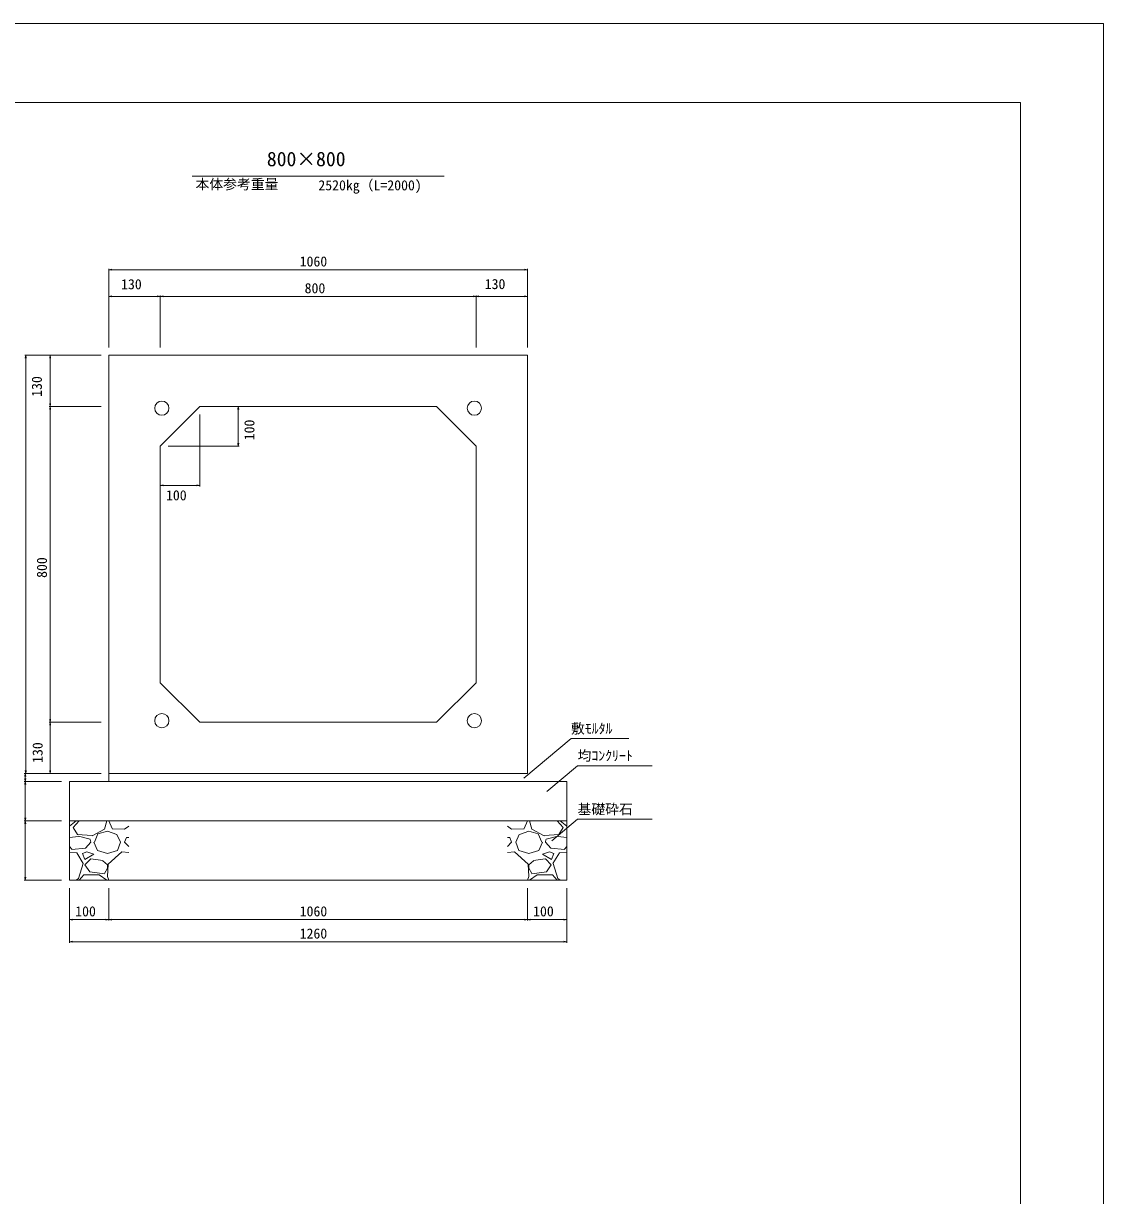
# Model space of a CAD drawing. Units: millimetres on the paper, with parts at other scales. Extents: x 0 to 841, y 0 to 594.
# Drawn here: x 567.4 to 841, y 297 to 594 of the extents above; entities that cross this region are included whole.
import ezdxf
from ezdxf.enums import TextEntityAlignment as Align

# ---------------------------------------------------------------- set-up
doc = ezdxf.new("R2010")
doc.units = ezdxf.units.MM
for name, color, linetype, lineweight in [('D-STR-DIM（寸法）', 7, 'Continuous', 18), ('D-STR-HTXT（旗揚げ）', 4, 'Continuous', 18), ('D-STR-STRn（構造物）', 7, 'Continuous', 18), ('D-STR（構造物外形線）', 1, 'Continuous', 18), ('D-TTL(外枠）', 2, 'Continuous', 18), ('DEFPOINTS_2', 8, 'Continuous', 18)]:
    doc.layers.add(name, color=color, linetype=linetype, lineweight=lineweight)
doc.layers.add('D-STR-TXT（文字）', color=7, linetype='Continuous')
doc.styles.add('ＭＳ ゴシック', font='')
doc.styles.get('ＭＳ ゴシック').set_extended_font_data('MS Gothic')

msp = doc.modelspace()

# ---------------------------------------------------------------- linework, layer by layer
at = {"layer": 'D-STR-DIM（寸法）'}
for p, q in [((589.017, 511.924), (589.017, 531.845)), ((589.017, 531.595), (589.767, 531.72)), ((694.267, 531.72), (695.017, 531.595)), ((695.017, 511.924), (695.017, 531.845)), ((589.017, 531.595), (589.117, 531.595)), ((589.767, 531.47), (589.017, 531.595)), ((694.917, 531.595), (589.117, 531.595)), ((695.017, 531.595), (694.267, 531.47)), ((695.017, 531.595), (694.917, 531.595)), ((589.017, 511.924), (589.017, 525.064)), ((589.017, 524.814), (589.767, 524.939)), ((589.017, 524.814), (589.117, 524.814)), ((589.767, 524.689), (589.017, 524.814)), ((601.917, 524.814), (589.117, 524.814)), ((601.267, 524.939), (602.017, 524.814)), ((602.017, 524.814), (601.267, 524.689)), ((602.017, 524.814), (601.917, 524.814)), ((602.017, 511.924), (602.017, 525.064)), ((602.017, 511.924), (602.017, 525.064)), ((602.017, 524.814), (602.767, 524.939)), ((602.017, 524.814), (602.117, 524.814)), ((602.767, 524.689), (602.017, 524.814)), ((602.117, 524.814), (681.917, 524.814)), ((681.267, 524.939), (682.017, 524.814)), ((682.017, 524.814), (681.267, 524.689)), ((682.017, 524.814), (681.917, 524.814)), ((682.017, 511.924), (682.017, 525.064)), ((682.017, 511.924), (682.017, 525.064)), ((682.017, 524.814), (682.767, 524.939)), ((682.017, 524.814), (682.117, 524.814)), ((682.767, 524.689), (682.017, 524.814)), ((682.117, 524.814), (694.917, 524.814)), ((694.267, 524.939), (695.017, 524.814)), ((695.017, 524.814), (694.267, 524.689)), ((695.017, 524.814), (694.917, 524.814)), ((695.017, 511.924), (695.017, 525.064)), ((587.017, 509.924), (567.681, 509.924)), ((567.806, 509.174), (567.931, 509.924)), ((567.931, 509.924), (567.931, 509.824)), ((567.931, 509.924), (568.056, 509.174)), ((567.931, 509.824), (567.931, 404.024)), ((587.017, 509.924), (573.877, 509.924)), ((574.002, 509.174), (574.127, 509.924)), ((574.127, 509.924), (574.127, 509.824)), ((574.127, 509.924), (574.252, 509.174)), ((574.127, 497.024), (574.127, 509.824)), ((587.017, 496.924), (573.877, 496.924)), ((587.017, 496.924), (573.877, 496.924)), ((574.127, 496.924), (574.002, 497.674)), ((574.002, 496.174), (574.127, 496.924)), ((574.252, 497.674), (574.127, 496.924)), ((574.127, 496.924), (574.127, 497.024)), ((574.127, 496.924), (574.127, 496.824)), ((574.127, 496.924), (574.252, 496.174)), ((574.127, 417.024), (574.127, 496.824)), ((614.017, 496.924), (622.019, 496.924)), ((621.644, 496.174), (621.769, 496.924)), ((621.769, 496.924), (621.769, 496.824)), ((621.769, 496.924), (621.894, 496.174)), ((621.769, 487.024), (621.769, 496.824)), ((612.017, 494.924), (612.017, 476.68)), ((621.769, 486.924), (621.644, 487.674)), ((621.894, 487.674), (621.769, 486.924)), ((602.017, 484.924), (602.017, 476.68)), ((604.017, 486.924), (622.019, 486.924)), ((621.769, 486.924), (621.769, 487.024)), ((602.017, 476.93), (602.767, 477.055)), ((602.017, 476.93), (602.117, 476.93)), ((602.767, 476.805), (602.017, 476.93)), ((611.917, 476.93), (602.117, 476.93)), ((611.267, 477.055), (612.017, 476.93)), ((612.017, 476.93), (611.267, 476.805)), ((612.017, 476.93), (611.917, 476.93)), ((587.017, 416.924), (573.877, 416.924)), ((587.017, 416.924), (573.877, 416.924)), ((574.127, 416.924), (574.002, 417.674)), ((574.002, 416.174), (574.127, 416.924)), ((574.252, 417.674), (574.127, 416.924)), ((574.127, 416.924), (574.127, 417.024)), ((574.127, 416.924), (574.127, 416.824)), ((574.127, 416.924), (574.252, 416.174)), ((574.127, 416.824), (574.127, 404.024)), ((587.017, 403.924), (567.564, 403.924)), ((587.017, 403.924), (567.681, 403.924)), ((567.689, 403.174), (567.814, 403.924)), ((567.931, 403.924), (567.806, 404.674)), ((567.814, 403.924), (567.814, 403.824)), ((567.814, 403.924), (567.939, 403.174)), ((568.056, 404.674), (567.931, 403.924)), ((567.931, 403.924), (567.931, 404.024)), ((587.017, 403.924), (573.877, 403.924)), ((574.127, 403.924), (574.002, 404.674)), ((574.252, 404.674), (574.127, 403.924)), ((574.127, 403.924), (574.127, 404.024)), ((577.017, 401.924), (567.564, 401.924)), ((577.017, 401.924), (567.564, 401.924)), ((567.814, 401.924), (567.689, 402.674)), ((567.689, 401.174), (567.814, 401.924)), ((567.814, 403.824), (567.814, 402.024)), ((567.939, 402.674), (567.814, 401.924)), ((567.814, 401.924), (567.814, 402.024)), ((567.814, 401.924), (567.814, 401.824)), ((567.814, 401.924), (567.939, 401.174)), ((567.814, 401.824), (567.814, 392.024)), ((567.814, 391.924), (567.689, 392.674)), ((567.939, 392.674), (567.814, 391.924)), ((577.017, 391.924), (567.564, 391.924)), ((577.017, 391.924), (567.564, 391.924)), ((567.689, 391.174), (567.814, 391.924)), ((567.814, 391.924), (567.814, 392.024)), ((567.814, 391.924), (567.814, 391.824)), ((567.814, 391.924), (567.939, 391.174)), ((567.814, 391.824), (567.814, 377.024)), ((567.814, 376.924), (567.689, 377.674)), ((567.939, 377.674), (567.814, 376.924)), ((577.017, 376.924), (567.564, 376.924)), ((567.814, 376.924), (567.814, 377.024)), ((579.017, 374.924), (579.017, 361.051)), ((579.017, 374.924), (579.017, 366.674)), ((589.017, 374.924), (589.017, 366.674)), ((695.025, 374.924), (695.025, 366.674)), ((705.017, 374.924), (705.017, 366.674)), ((705.017, 374.924), (705.017, 361.051)), ((589.017, 372.924), (589.017, 366.674)), ((695.025, 372.924), (695.025, 366.674)), ((579.017, 366.924), (579.767, 367.049)), ((579.017, 366.924), (579.117, 366.924)), ((579.767, 366.799), (579.017, 366.924)), ((579.117, 366.924), (588.917, 366.924)), ((588.267, 367.049), (589.017, 366.924)), ((589.017, 366.924), (588.267, 366.799)), ((589.017, 366.924), (588.917, 366.924)), ((589.017, 366.924), (589.767, 367.049)), ((589.017, 366.924), (589.117, 366.924)), ((589.767, 366.799), (589.017, 366.924)), ((589.117, 366.924), (694.925, 366.924)), ((694.275, 367.049), (695.025, 366.924)), ((695.025, 366.924), (694.275, 366.799)), ((695.025, 366.924), (694.925, 366.924)), ((695.025, 366.924), (695.775, 367.049)), ((695.025, 366.924), (695.125, 366.924)), ((695.775, 366.799), (695.025, 366.924)), ((695.125, 366.924), (704.917, 366.924)), ((704.267, 367.049), (705.017, 366.924)), ((705.017, 366.924), (704.267, 366.799)), ((705.017, 366.924), (704.917, 366.924)), ((579.017, 361.301), (579.767, 361.426)), ((579.017, 361.301), (579.117, 361.301)), ((579.767, 361.176), (579.017, 361.301)), ((579.117, 361.301), (704.917, 361.301)), ((704.267, 361.426), (705.017, 361.301)), ((705.017, 361.301), (704.267, 361.176)), ((705.017, 361.301), (704.917, 361.301))]:
    msp.add_line(p, q, dxfattribs=at)
at = {"layer": 'D-STR-HTXT（旗揚げ）'}
for p, q in [((610.126, 555.27), (673.909, 555.27)), ((694.163, 402.784), (706.08, 412.797)), ((720.742, 412.797), (706.08, 412.797)), ((699.939, 399.364), (707.738, 405.917)), ((726.664, 405.917), (707.738, 405.917)), ((701.264, 386.922), (707.738, 392.361)), ((726.601, 392.361), (707.738, 392.361))]:
    msp.add_line(p, q, dxfattribs=at)
at = {"layer": 'D-STR-STRn（構造物）'}
for p, q in [((589.017, 403.924), (589.017, 401.924)), ((579.017, 401.924), (705.017, 401.924)), ((579.017, 401.924), (579.017, 376.924)), ((705.017, 401.924), (705.017, 376.924)), ((579.017, 391.924), (705.017, 391.924)), ((579.017, 390.619), (580.706, 391.924)), ((579.943, 390.267), (581.434, 391.924)), ((581.023, 388.459), (579.973, 390.259)), ((587.901, 389.806), (584.751, 388.156)), ((586.245, 388.617), (588.645, 389.367)), ((588.498, 391.916), (587.898, 389.816)), ((588.638, 389.366), (591.038, 388.466)), ((589.01, 391.924), (589.819, 390.002)), ((589.834, 389.959), (592.984, 389.809)), ((592.994, 389.828), (594.017, 390.619)), ((691.04, 389.828), (690.017, 390.619)), ((694.2, 389.959), (691.05, 389.809)), ((695.397, 389.366), (692.997, 388.466)), ((695.025, 391.924), (694.216, 390.002)), ((697.79, 388.617), (695.39, 389.367)), ((695.536, 391.916), (696.136, 389.816)), ((696.134, 389.806), (699.284, 388.156)), ((704.091, 390.267), (702.601, 391.924)), ((703.012, 388.459), (704.062, 390.259)), ((705.017, 390.619), (703.329, 391.924)), ((581.307, 388), (579.017, 387.759)), ((584.734, 388.198), (580.984, 388.498)), ((584.288, 387.275), (581.288, 388.025)), ((584.443, 386.517), (583.093, 385.017)), ((584.445, 386.507), (584.295, 387.257)), ((585.18, 386.521), (586.08, 384.421)), ((585.34, 386.516), (586.24, 388.616)), ((591.046, 388.463), (591.946, 386.513)), ((591.189, 384.424), (591.939, 386.524)), ((594.017, 385.444), (592.989, 386.566)), ((592.99, 386.521), (593.44, 387.721)), ((594.017, 387.759), (593.457, 387.7)), ((690.017, 387.759), (690.578, 387.7)), ((690.017, 385.444), (691.046, 386.566)), ((691.044, 386.521), (690.594, 387.721)), ((692.989, 388.463), (692.089, 386.513)), ((692.846, 384.424), (692.096, 386.524)), ((698.695, 386.516), (697.795, 388.616)), ((698.854, 386.521), (697.954, 384.421)), ((699.301, 388.198), (703.051, 388.498)), ((699.59, 386.507), (699.74, 387.257)), ((699.591, 386.517), (700.941, 385.017)), ((699.747, 387.275), (702.747, 388.025)), ((702.728, 388), (705.017, 387.759)), ((579.639, 384.766), (579.017, 385.444)), ((580.848, 383.802), (579.017, 383.954)), ((583.083, 385.026), (579.633, 384.726)), ((582.526, 381.126), (580.876, 383.826)), ((582.338, 383.667), (582.938, 382.167)), ((583.392, 384.111), (582.342, 383.661)), ((582.938, 382.17), (585.188, 383.52)), ((585.198, 383.52), (583.398, 384.12)), ((586.082, 384.406), (588.632, 383.656)), ((588.652, 383.658), (591.202, 384.408)), ((592.247, 384.116), (588.797, 380.966)), ((594.017, 383.954), (592.248, 384.102)), ((690.017, 383.954), (691.787, 384.102)), ((691.788, 384.116), (695.238, 380.966)), ((695.383, 383.658), (692.833, 384.408)), ((697.953, 384.406), (695.403, 383.656)), ((698.836, 383.52), (700.636, 384.12)), ((701.097, 382.17), (698.847, 383.52)), ((700.643, 384.111), (701.693, 383.661)), ((700.952, 385.026), (704.402, 384.726)), ((701.697, 383.667), (701.097, 382.167)), ((701.508, 381.126), (703.158, 383.826)), ((703.187, 383.802), (705.017, 383.954)), ((704.396, 384.766), (705.017, 385.444)), ((581.295, 377.362), (582.495, 381.112)), ((582.938, 380.822), (584.138, 379.022)), ((584.443, 382.317), (582.943, 380.817)), ((587.461, 381.875), (584.461, 382.325)), ((588.675, 380.786), (587.475, 381.836)), ((588.786, 380.975), (588.636, 377.825)), ((588.644, 379.917), (588.644, 380.817)), ((695.248, 380.975), (695.398, 377.825)), ((695.36, 380.786), (696.56, 381.836)), ((695.391, 379.917), (695.391, 380.817)), ((696.574, 381.875), (699.574, 382.325)), ((699.592, 382.317), (701.092, 380.817)), ((701.096, 380.822), (699.896, 379.022)), ((702.74, 377.362), (701.54, 381.112)), ((580.706, 376.924), (581.294, 377.378)), ((581.434, 376.924), (582.643, 378.267)), ((582.644, 378.267), (586.544, 378.267)), ((584.148, 379.01), (587.898, 378.56)), ((586.539, 378.302), (588.489, 376.952)), ((587.898, 378.569), (588.648, 379.919)), ((588.619, 377.852), (589.01, 376.924)), ((695.416, 377.852), (695.025, 376.924)), ((696.137, 378.569), (695.387, 379.919)), ((697.496, 378.302), (695.546, 376.952)), ((699.887, 379.01), (696.137, 378.56)), ((701.391, 378.267), (697.491, 378.267)), ((702.601, 376.924), (701.391, 378.267)), ((703.328, 376.924), (702.74, 377.378)), ((579.017, 376.924), (705.017, 376.924))]:
    msp.add_line(p, q, dxfattribs=at)
at = {"layer": 'D-STR（構造物外形線）'}
for p, q in [((589.017, 403.924), (589.017, 509.924)), ((589.017, 509.924), (695.017, 509.924)), ((695.017, 509.924), (695.017, 403.924)), ((602.017, 486.924), (612.017, 496.924)), ((612.017, 496.924), (672.017, 496.924)), ((672.017, 496.924), (682.017, 486.924)), ((602.017, 426.924), (602.017, 486.924)), ((682.017, 486.924), (682.017, 426.924)), ((602.017, 426.924), (612.017, 416.924)), ((672.017, 416.924), (682.017, 426.924)), ((612.017, 416.924), (672.017, 416.924)), ((695.017, 403.924), (589.017, 403.924))]:
    msp.add_line(p, q, dxfattribs=at)
for centre in [(602.421, 496.52), (681.614, 496.52), (602.421, 417.327), (681.614, 417.327)]:
    msp.add_circle(centre, 1.8, dxfattribs=at)
at = {"layer": 'D-TTL(外枠）'}
for p in [(25, 574), (820, 20)]:
    msp.add_line(p, (820, 574), dxfattribs=at)
at = {"layer": 'DEFPOINTS_2'}
for p in [(0, 594), (841, 0)]:
    msp.add_line(p, (841, 594), dxfattribs=at)

# ---------------------------------------------------------------- texts
at = {"layer": 'D-STR-DIM（寸法）', "style": 'ＭＳ ゴシック'}
for s, p in [('1060', (637.336, 531.645)), ('130', (592.091, 525.87)), ('130', (684.221, 525.917)), ('800', (638.597, 524.864)), ('100', (603.473, 472.389)), ('100', (580.473, 366.974)), ('1060', (637.34, 366.974)), ('100', (696.477, 366.974)), ('1260', (637.336, 361.351))]:
    msp.add_text(s, height=2.566, dxfattribs=at).set_placement(p, align=Align.BOTTOM_LEFT)
for s, p in [('130', (572.79, 499.39)), ('100', (626.649, 488.379)), ('800', (574.077, 453.504)), ('130', (572.987, 406.626))]:
    msp.add_text(s, height=2.566, rotation=90, dxfattribs=at).set_placement(p, align=Align.BOTTOM_LEFT)
at = {"layer": 'D-STR-TXT（文字）', "style": 'ＭＳ ゴシック'}
for s, height, p in [('800×800', 3.666, (629.022, 556.718)), ('本体参考重量', 2.566, (610.956, 551.203)), ('2520kg（L=2000)', 2.566, (642.076, 550.939)), ('敷ﾓﾙﾀﾙ', 2.566, (706.08, 413.297)), ('均ｺﾝｸﾘｰﾄ', 2.566, (707.738, 406.417)), ('基礎砕石', 2.566, (707.738, 392.861))]:
    msp.add_text(s, height=height, dxfattribs=at).set_placement(p, align=Align.BOTTOM_LEFT)

doc.saveas('drawing.dxf')
